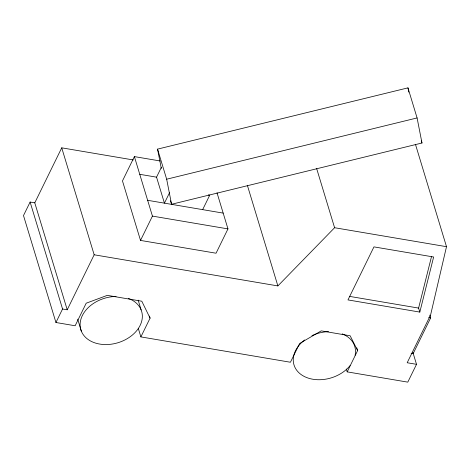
<?xml version="1.0" encoding="UTF-8"?>
<svg xmlns="http://www.w3.org/2000/svg" width="470" height="470" viewBox="0 0 470 470"><rect width="100%" height="100%" fill="white"/><g stroke="black" fill="none" stroke-linecap="round" stroke-linejoin="round"><path stroke-width="0.7" d="M415.545 144.625L446.5 246.685L430.585 314.988L407.185 362.746L416.514 364.326L407.79 382.139L347.189 371.87L346.343 369.073M419.816 312.092L433.634 256.996L373.95 246.879L347.97 299.919L419.816 312.092L418.6 308.085L431.531 256.514M30.115 202.047L62.557 309.002L67.222 309.789L34.78 202.834L30.115 202.047L23.5 215.554L55.942 322.508L75.141 325.763L86.198 303.203L107.289 295.366L141.793 301.217L150.077 318.137L140.883 336.902L290.431 362.247L299.625 343.482L321.245 330.868L350.156 335.768L357.617 350.591L347.189 371.87M34.78 202.834L61.729 147.833L133.327 159.964M160.282 160.993L134.385 156.604L122.47 180.921L140.518 240.417L216.053 253.218L227.968 228.896L216.999 192.741M55.942 322.508L62.557 309.002M67.222 309.789L94.17 254.787L61.729 147.833M169.57 192.653L164.429 203.152L156.545 177.161L161.369 167.32M140.518 240.417L152.433 216.1L134.385 156.604M202.658 209.632L209.732 195.191L208.292 194.95M429.797 315.1L430.649 317.908L413.154 353.628L411.156 353.287M94.17 254.787L277.876 285.919L334.599 227.721L446.5 246.685M161.316 168.46L157.544 149.125L407.966 87.861L417.09 117.941L421.984 143.003L171.562 204.268L170.498 200.766M157.544 149.125L166.668 179.205L417.09 117.941M139.76 174.317L156.545 177.161M147.639 200.308L223.174 213.11M152.433 216.1L227.968 228.896M349.627 296.394L418.6 308.085M428.652 317.573L430.649 317.908M421.343 140.906L421.984 143.003M412.907 352.447L416.514 364.326M316.574 168.301L334.599 227.721M356.765 347.794L357.617 350.591M247.343 185.256L277.876 285.919M149.442 316.04L150.077 318.137M138.168 300.148L141.135 309.936M138.339 328.518L140.883 336.902M77.709 319.201L81.31 331.08M407.966 87.861L408.806 92.161M166.668 179.205L171.562 204.268M128.375 298.426A31.754 23.224 -16.9 0 1 128.956 337.595A31.754 23.224 -16.9 0 1 80.881 329.87A31.754 23.224 -16.9 0 1 116.072 296.447M342.201 333.859A31.754 23.224 -16.9 0 1 355.12 355.238M350.062 365.613A31.754 23.224 -16.9 0 1 303.315 375.959A31.754 23.224 -16.9 0 1 304.683 339.974M311.939 335.627A31.754 23.224 -16.9 0 1 328.548 331.638"/></g></svg>
